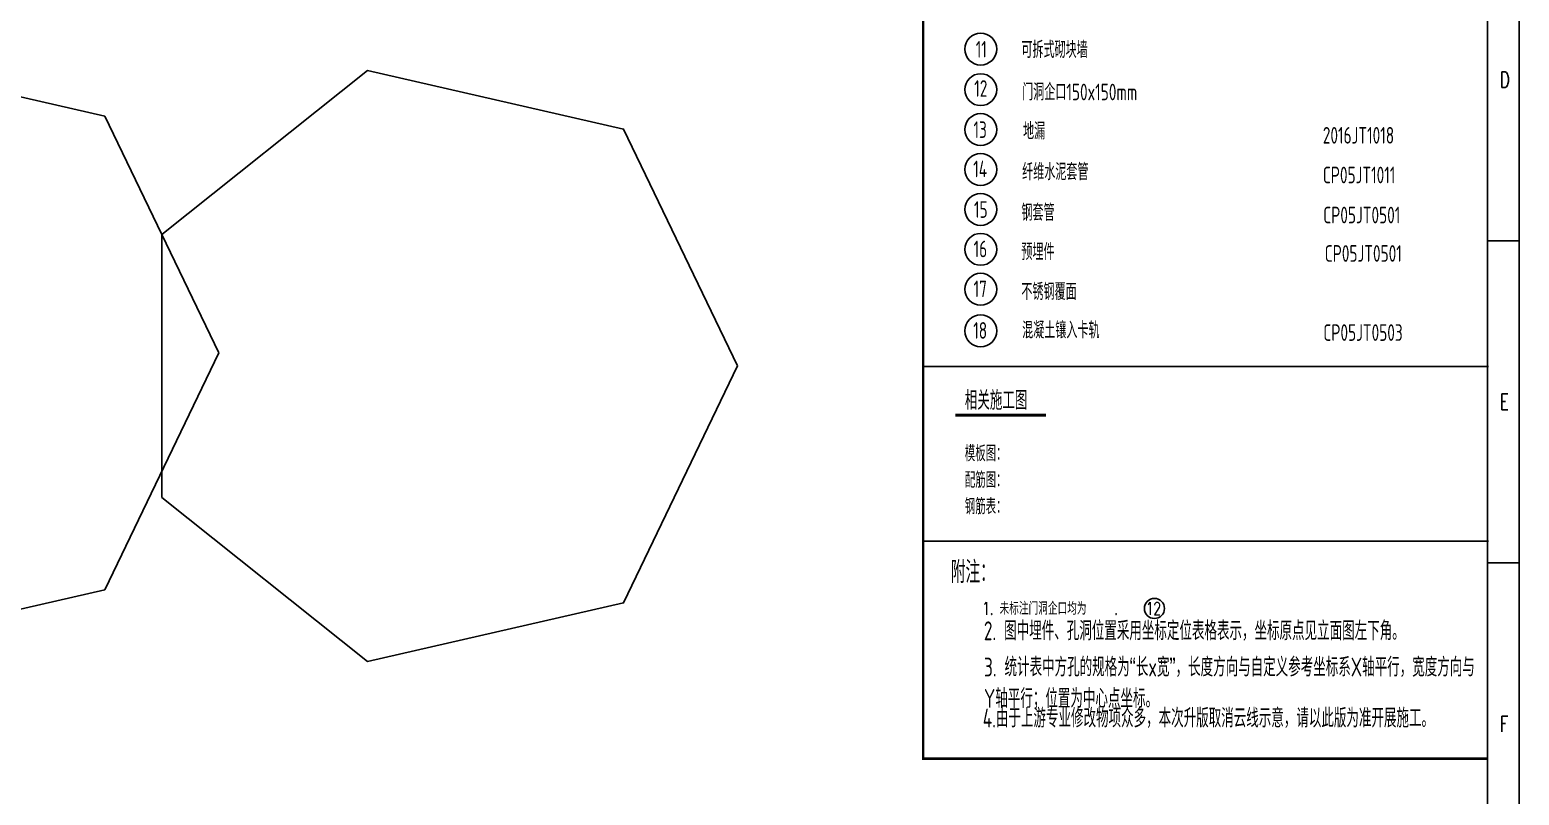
# Model space of a CAD drawing. Extents: x 240041 to 323108, y -93974 to -72949.
# Drawn here: x 281494 to 293363, y -87877 to -81781 of the extents above; entities that cross this region are included whole.
import ezdxf
from ezdxf.enums import TextEntityAlignment as Align

# ---------------------------------------------------------------- set-up
doc = ezdxf.new("R2010")
doc.units = 0
doc.linetypes.add('CONTINOUS', pattern=[0])
doc.layers.get('0').update_dxf_attribs({"linetype": 'CONTINUOUS'})
for name, color, linetype in [('B版云线202106', 2, 'CONTINUOUS'), ('C77(文本)', 7, 'CONTINUOUS'), ('TEXT', 4, 'CONTINUOUS'), ('图框', 4, 'CONTINOUS'), ('缩略图', 4, 'CONTINUOUS')]:
    doc.layers.add(name, color=color, linetype=linetype)
doc.styles.add('ACP1000普通样式', font='tssdeng.shx', dxfattribs={"width": 0.7, "bigfont": 'tssdchn.shx'})
doc.styles.add('HZ', font='TXT.shx', dxfattribs={"width": 0.7, "bigfont": 'hz.shx'})
doc.styles.add('RH', font='romans.shx', dxfattribs={"width": 0.7, "bigfont": 'hz.shx'})
doc.styles.add('S1', font='tssdeng.shx', dxfattribs={"width": 0.7, "bigfont": 'tssdchn.shx'})

# ---------------------------------------------------------------- blocks, each defined once
blk = doc.blocks.new('tk1')
at = {"color": 4, "flags": 128}
blk.add_lwpolyline([(82684, -541568), (82684, -562593)], dxfattribs=at)
blk.add_lwpolyline([(46134, -541818), (82432, -541818), (82432, -562343), (46134, -562343)], close=True)
at = {"flags": 128}
for points in [[(82434, -552080), (82684, -552080)], [(82434, -554646), (82684, -554646)]]:
    blk.add_lwpolyline(points, dxfattribs=at)
at = {"layer": 'C77(文本)', "color": 4}
blk.add_line((82432, -554137), (82432, -541818), dxfattribs=at)
at = {"color": 0, "style": 'HZ', "width": 0.7}
for s, p in [('D', (82530, -550860)), ('E', (82530, -553426)), ('F', (82530, -555991))]:
    blk.add_text(s, height=125, dxfattribs=at).set_placement(p)

msp = doc.modelspace()

# ---------------------------------------------------------------- linework, layer by layer
for points in [[(256188, -72949), (293363, -72949), (293363, -93974), (256188, -93974)], [(283000, -84355), (282092, -82468), (280050, -82002), (278412, -83308), (278412, -85402), (280050, -86708), (282092, -86242)], [(287134, -84459), (286226, -82572), (284184, -82106), (282546, -83411), (282546, -85506), (284184, -86812), (286226, -86346)]]:
    msp.add_lwpolyline(points, close=True)
at = {"layer": 'C77(文本)', "color": 4}
for p, q in [((293117, -84464), (288613, -84464)), ((293117, -85854), (288613, -85854))]:
    msp.add_line(p, q, dxfattribs=at)
at = {"layer": 'C77(文本)', "const_width": 22.5}
msp.add_lwpolyline([(288870, -84851), (289592, -84851)], dxfattribs=at)
at = {"layer": 'C77(文本)', "color": 4}
for centre in [(289072, -81935), (289072, -82258), (289072, -82576), (289072, -82894), (289072, -83212), (289072, -83530), (289072, -83848), (289072, -84179)]:
    msp.add_circle(centre, 127, dxfattribs=at)
at = {"layer": '图框', "color": 6}
msp.add_circle((290456, -86390), 80, dxfattribs=at)
at = {"layer": '缩略图', "const_width": 20}
msp.add_lwpolyline([(293113, -87586), (288613, -87586), (288613, -73199)], dxfattribs=at)

# ---------------------------------------------------------------- block references
at = {"layer": 'B版云线202106'}
msp.add_blockref('tk1', (210679, 468619), dxfattribs=at)

# ---------------------------------------------------------------- texts
at = {"layer": 'C77(文本)', "color": 4, "style": 'S1', "width": 0.7}
for s, height, p in [('11', 132.5, (289032, -82003)), ('可拆式砌块墙', 132.5, (289396, -82006)), ('12', 132.5, (289020, -82315)), ('门洞企口150x150mm', 132.5, (289402, -82343)), ('13', 132.5, (289014, -82643)), ('地漏', 132.5, (289409, -82654)), ('2016JT1018', 132.5, (291798, -82688)), ('14', 132.5, (289012, -82956)), ('纤维水泥套管', 132.5, (289402, -82979)), ('CP05JT1011', 132.5, (291798, -83004)), ('15', 132.5, (289018, -83279)), ('钢套管', 132.5, (289396, -83303)), ('CP05JT0501', 132.5, (291801, -83323)), ('16', 132.5, (289015, -83593)), ('预埋件', 132.5, (289396, -83616)), ('CP05JT0501', 132.5, (291813, -83629)), ('17', 132.5, (289015, -83911)), ('不锈钢覆面', 132.5, (289396, -83933)), ('18', 132.5, (289012, -84242)), ('混凝土镶入卡轨', 132.5, (289402, -84240)), ('CP05JT0503', 132.5, (291802, -84259)), ('模板图：', 125, (288945, -85218)), ('配筋图：', 125, (288945, -85429)), ('钢筋表：', 125, (288945, -85640))]:
    msp.add_text(s, height=height, dxfattribs=at).set_placement(p)
at = {"layer": 'C77(文本)', "style": 'S1', "width": 0.7}
for s, height, p in [('相关施工图', 150, (288945, -84808)), ('附注：', 175, (288834, -86188))]:
    msp.add_text(s, height=height, dxfattribs=at).set_placement(p)
at = {"layer": 'TEXT', "color": 1, "style": 'ACP1000普通样式', "width": 0.7}
for s, p in [('2. 图中埋件、孔洞位置采用坐标定位表格表示，坐标原点见立面图左下角。', (289097, -86688)), ('4.由于上游专业修改物项众多，本次升版取消云线示意，请以此版为准开展施工。', (289088, -87383))]:
    msp.add_text(s, height=150, dxfattribs=at).set_placement(p, align=Align.BOTTOM_LEFT)
at = {"layer": 'TEXT', "color": 1, "insert": (289098, -86782), "char_height": 150, "attachment_point": 1, "style": 'ACP1000普通样式'}
msp.add_mtext_dynamic_manual_height_columns('3. 统计表中方孔的规格为“长x宽”，长度方向与自定义参考坐标系X轴平行，宽度方向与Y轴平行；位置为中心点坐标。', width=3911.66, gutter_width=1000, heights=[482], dxfattribs=at)
at = {"layer": '图框', "color": 6, "style": 'RH', "width": 0.7}
for s, p in [('1. 未标注门洞企口均为    .', (289084, -86440)), ('12', (290388, -86441))]:
    msp.add_text(s, height=100, dxfattribs=at).set_placement(p)

doc.saveas('drawing.dxf')
